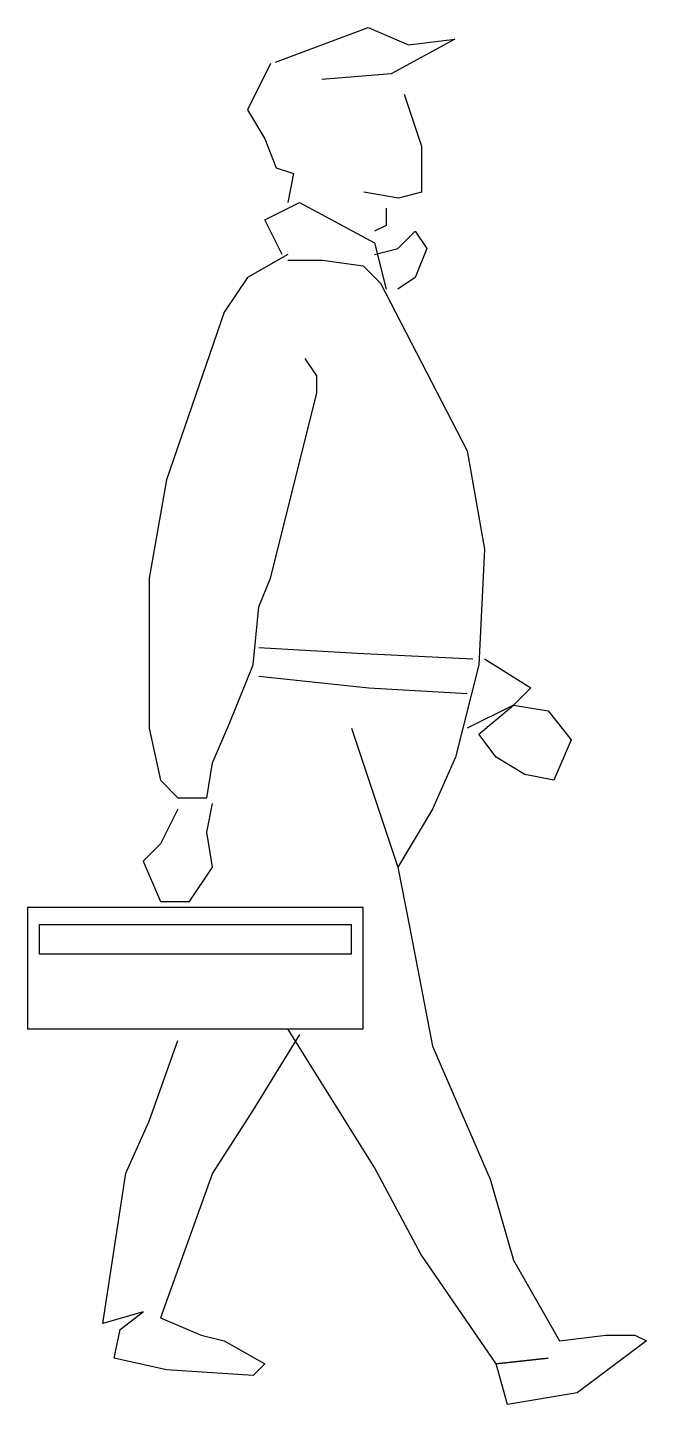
# Model space of a CAD drawing. Extents: x 13213 to 13958, y 18509 to 20168.
import ezdxf

# ---------------------------------------------------------------- set-up
doc = ezdxf.new("R2010")
doc.units = 0
doc.header["$LTSCALE"] = 1270
doc.header["$MEASUREMENT"] = 0
doc.layers.get('0').update_dxf_attribs({"linetype": 'CONTINUOUS'})

msp = doc.modelspace()

# ---------------------------------------------------------------- linework, layer by layer
at = {"linetype": 'CONTINUOUS'}
for p, q in [((13511.8, 20125.9), (13623.2, 20167.7)), ((13623.2, 20167.7), (13671.9, 20146.8)), ((13727.6, 20153.7), (13651, 20112)), ((13671.9, 20146.8), (13727.6, 20153.7)), ((13505.7, 20124.2), (13477.9, 20068.5)), ((13651, 20112), (13567.5, 20105)), ((13666.7, 20087.6), (13687.6, 20025)), ((13477.9, 20068.5), (13498.8, 20033.7)), ((13498.8, 20033.7), (13512.7, 19998.9)), ((13687.6, 20025), (13687.6, 19969.3)), ((13512.7, 19998.9), (13533.6, 19991.9)), ((13533.6, 19991.9), (13526.6, 19957.1)), ((13659.7, 19962.3), (13618, 19969.3)), ((13687.6, 19969.3), (13659.7, 19962.3)), ((13498.8, 19936.2), (13540.5, 19957.1)), ((13540.5, 19957.1), (13631, 19908.4)), ((13644.9, 19950.2), (13644.9, 19929.3)), ((13519.7, 19894.5), (13498.8, 19936.2)), ((13644.9, 19929.3), (13631, 19922.3)), ((13658.9, 19901.4), (13679.7, 19922.3)), ((13679.7, 19922.3), (13693.7, 19901.4)), ((13631, 19908.4), (13644.9, 19852.7)), ((13631, 19894.5), (13658.9, 19901.4)), ((13693.7, 19901.4), (13679.7, 19866.6)), ((13526.6, 19894.5), (13477.9, 19866.6)), ((13526.6, 19887.5), (13568.4, 19887.5)), ((13568.4, 19887.5), (13617.1, 19880.6)), ((13477.9, 19866.6), (13450.1, 19824.9)), ((13617.1, 19880.6), (13638, 19859.7)), ((13679.7, 19866.6), (13658.9, 19852.7)), ((13638, 19859.7), (13742.4, 19657.8)), ((13450.1, 19824.9), (13380.5, 19623)), ((13561.4, 19748.3), (13547.5, 19769.2)), ((13561.4, 19727.4), (13561.4, 19748.3)), ((13505.7, 19504.7), (13561.4, 19727.4)), ((13742.4, 19657.8), (13763.3, 19539.5)), ((13380.5, 19623), (13359.6, 19504.7)), ((13763.3, 19539.5), (13756.3, 19400.3)), ((13359.6, 19504.7), (13359.6, 19323.8)), ((13491.8, 19469.9), (13505.7, 19504.7)), ((13484.9, 19400.3), (13491.8, 19469.9)), ((13491.8, 19421.2), (13610.1, 19414.2)), ((13610.1, 19414.2), (13749.3, 19407.3)), ((13763.3, 19407.3), (13818.9, 19372.5)), ((13457, 19330.7), (13484.9, 19400.3)), ((13491.8, 19386.4), (13624.1, 19372.5)), ((13756.3, 19400.3), (13728.5, 19289)), ((13624.1, 19372.5), (13742.4, 19365.5)), ((13818.9, 19372.5), (13798.1, 19351.6)), ((13798.1, 19351.6), (13742.4, 19323.8)), ((13756.3, 19316.8), (13798.1, 19351.6)), ((13798.1, 19351.6), (13839.8, 19344.6)), ((13839.8, 19344.6), (13867.7, 19309.8)), ((13359.6, 19323.8), (13373.5, 19261.1)), ((13436.1, 19282), (13457, 19330.7)), ((13603.2, 19323.8), (13658.9, 19156.7)), ((13777.2, 19289), (13756.3, 19316.8)), ((13867.7, 19309.8), (13846.8, 19261.1)), ((13728.5, 19289), (13700.6, 19226.3)), ((13812, 19268.1), (13777.2, 19289)), ((13429.2, 19240.2), (13436.1, 19282)), ((13373.5, 19261.1), (13394.4, 19240.2)), ((13846.8, 19261.1), (13812, 19268.1)), ((13394.4, 19240.2), (13429.2, 19240.2)), ((13394.4, 19226.3), (13373.5, 19184.6)), ((13429.2, 19198.5), (13436.1, 19233.3)), ((13700.6, 19226.3), (13658.9, 19156.7)), ((13436.1, 19156.7), (13429.2, 19198.5)), ((13373.5, 19184.6), (13352.6, 19163.7)), ((13352.6, 19163.7), (13373.5, 19115)), ((13408.3, 19115), (13436.1, 19156.7)), ((13658.9, 19156.7), (13672.8, 19087.1)), ((13617.1, 19108), (13213.4, 19108)), ((13213.4, 19108), (13213.4, 18961.8)), ((13373.5, 19115), (13408.3, 19115)), ((13617.1, 18961.8), (13617.1, 19108)), ((13603.2, 19087.1), (13227.3, 19087.1)), ((13227.3, 19087.1), (13227.3, 19052.3)), ((13603.2, 19052.3), (13603.2, 19087.1)), ((13672.8, 19087.1), (13700.6, 18941)), ((13227.3, 19052.3), (13603.2, 19052.3)), ((13213.4, 18961.8), (13617.1, 18961.8)), ((13540.5, 18954.9), (13484.9, 18864.4)), ((13631, 18794.8), (13526.6, 18961.8)), ((13359.6, 18850.5), (13394.4, 18947.9)), ((13700.6, 18941), (13770.2, 18780.9)), ((13484.9, 18864.4), (13436.1, 18787.8)), ((13331.7, 18787.8), (13359.6, 18850.5)), ((13303.9, 18606.9), (13331.7, 18787.8)), ((13436.1, 18787.8), (13373.5, 18613.8)), ((13686.7, 18690.4), (13631, 18794.8)), ((13770.2, 18780.9), (13798.1, 18683.4)), ((13777.2, 18558.2), (13686.7, 18690.4)), ((13798.1, 18683.4), (13853.7, 18586)), ((13352.6, 18620.8), (13303.9, 18606.9)), ((13324.8, 18599.9), (13352.6, 18620.8)), ((13373.5, 18613.8), (13422.2, 18593)), ((13317.8, 18565.1), (13324.8, 18599.9)), ((13422.2, 18593), (13450.1, 18586)), ((13853.7, 18586), (13909.4, 18593)), ((13909.4, 18593), (13944.2, 18593)), ((13944.2, 18593), (13958.1, 18586)), ((13450.1, 18586), (13498.8, 18558.2)), ((13958.1, 18586), (13874.6, 18523.4)), ((13380.5, 18551.2), (13317.8, 18565.1)), ((13498.8, 18558.2), (13484.9, 18544.2)), ((13839.8, 18565.1), (13777.2, 18558.2)), ((13777.2, 18558.2), (13839.8, 18565.1)), ((13791.1, 18509.4), (13777.2, 18558.2)), ((13484.9, 18544.2), (13380.5, 18551.2)), ((13874.6, 18523.4), (13791.1, 18509.4))]:
    msp.add_line(p, q, dxfattribs=at)

doc.saveas('drawing.dxf')
